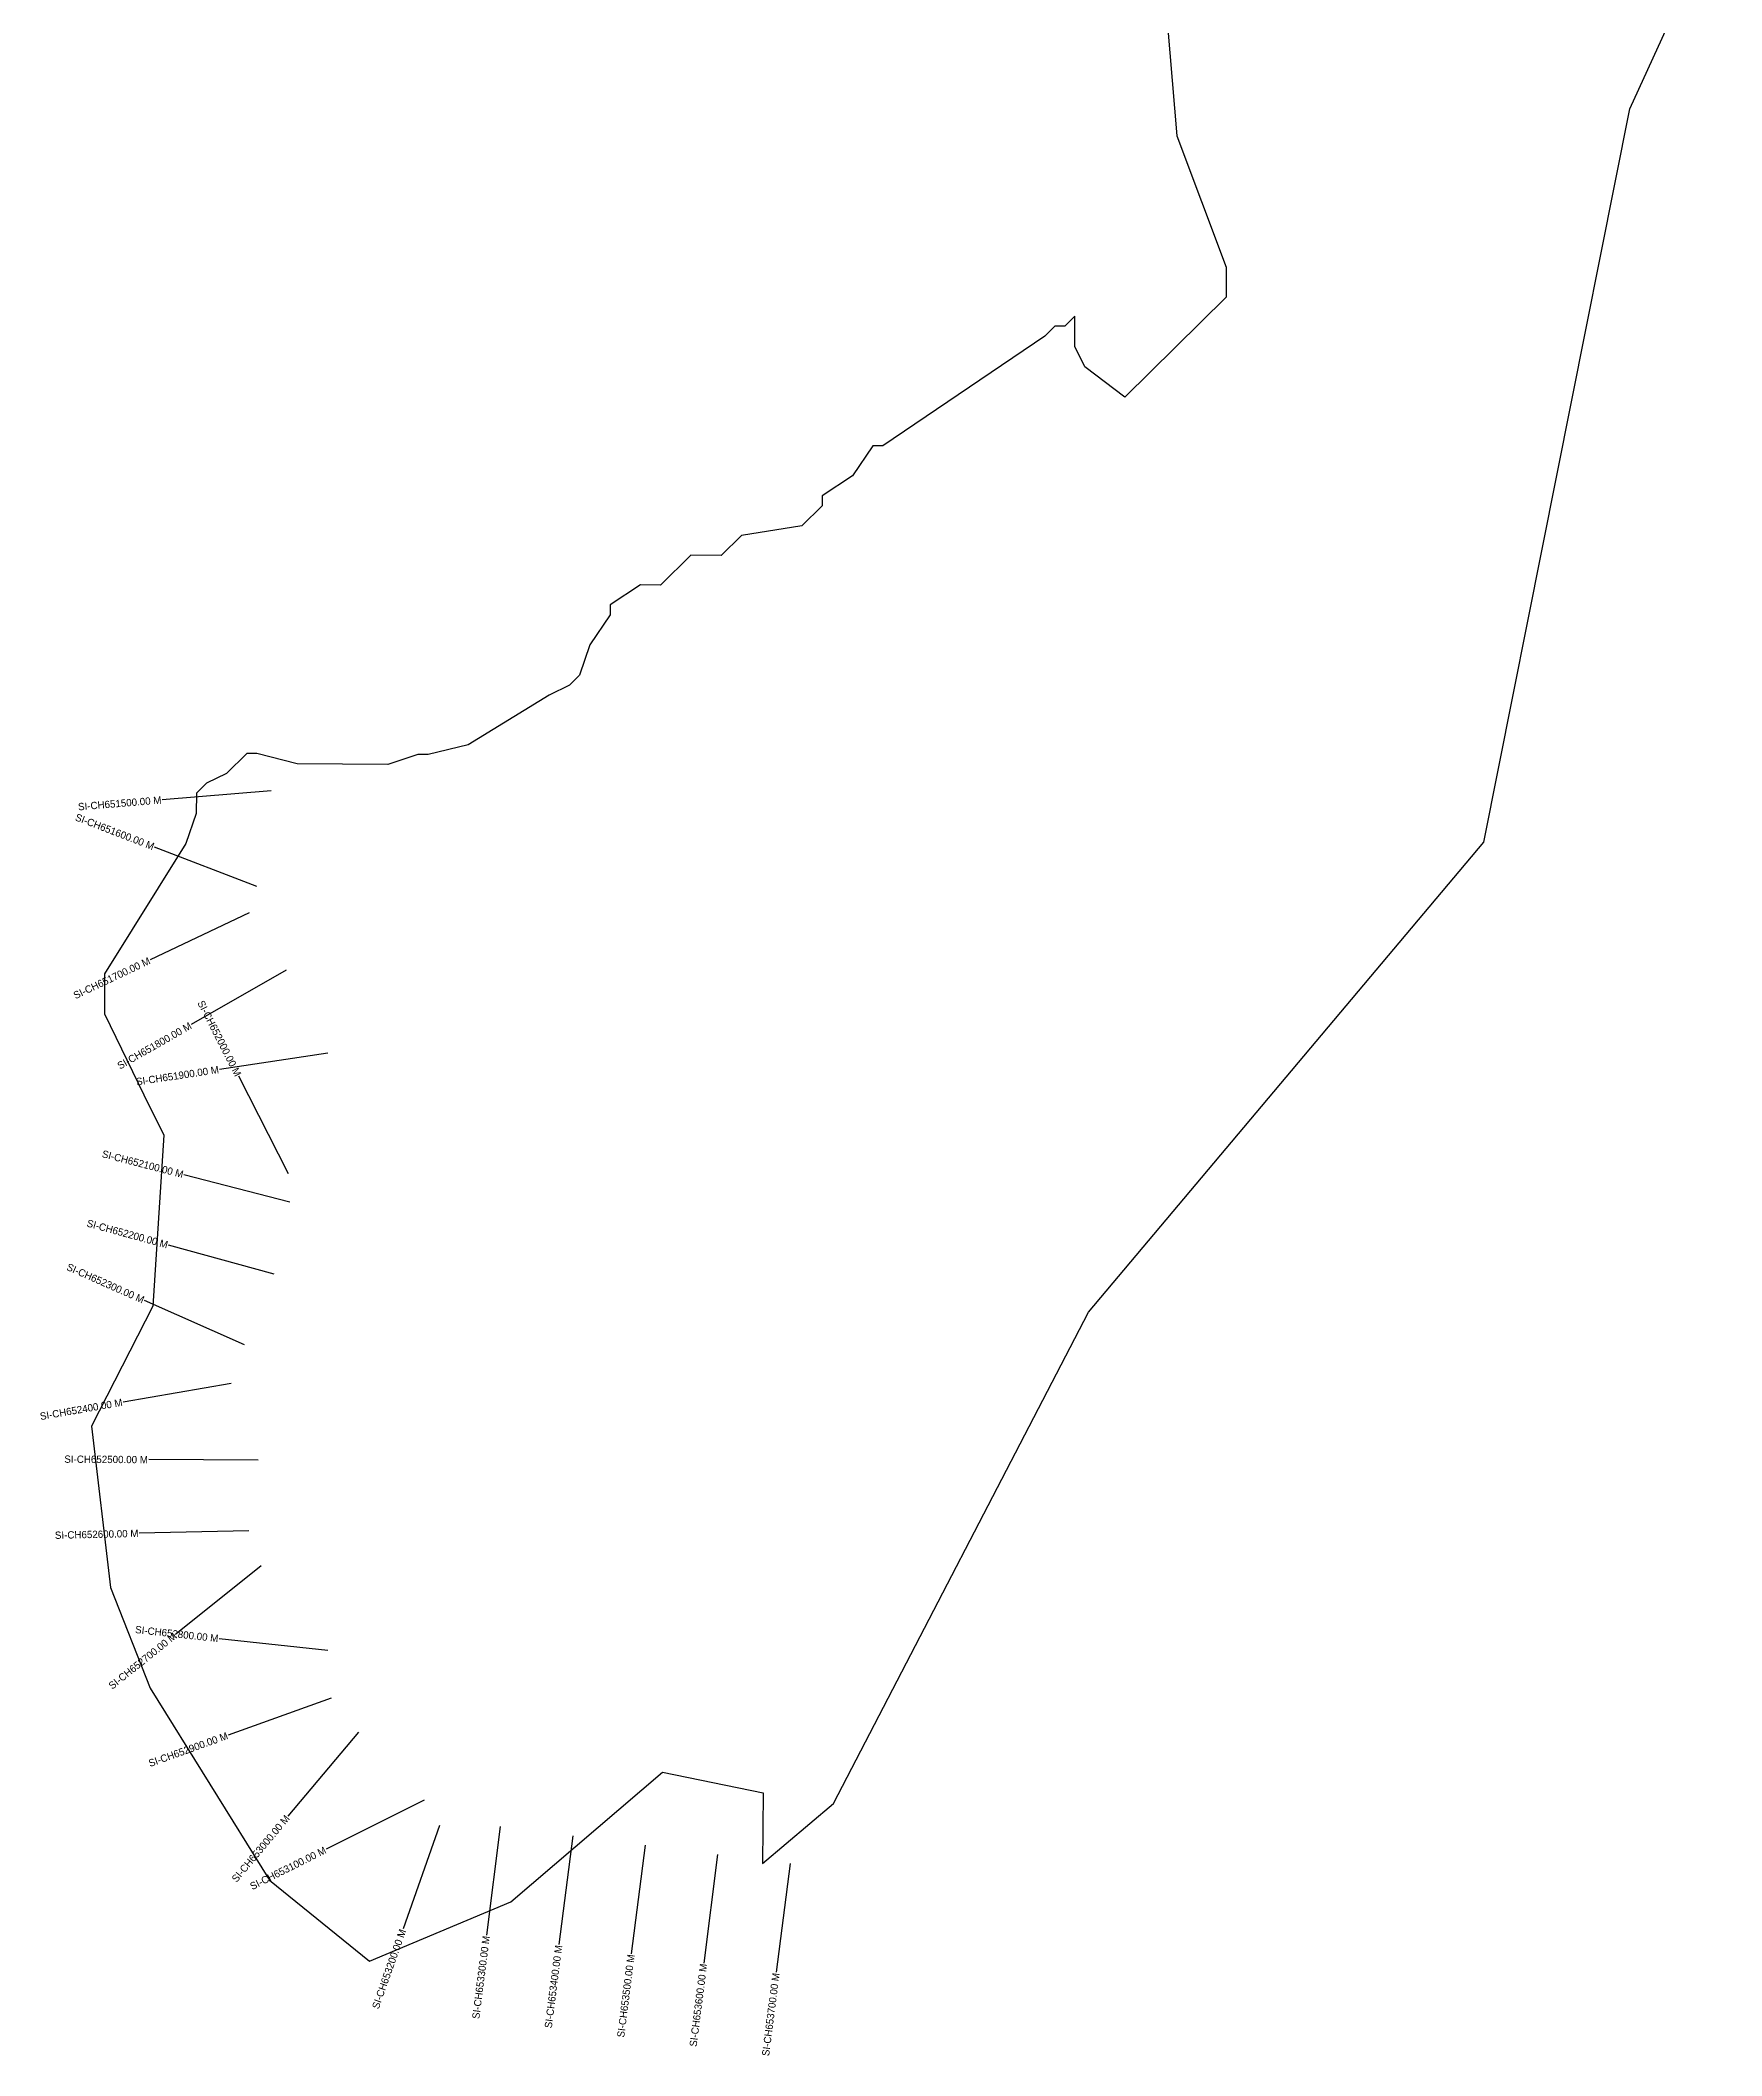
# Model space of a CAD drawing. Header units: metres. Extents: x 331655 to 336220, y 1791406 to 1796927.
# Drawn here: x 331655 to 333957, y 1791406 to 1794167 of the extents above; entities that cross this region are included whole.
import ezdxf
from ezdxf.enums import TextEntityAlignment as Align

# ---------------------------------------------------------------- set-up
doc = ezdxf.new("R2010")
doc.units = ezdxf.units.M
for name, color, linetype in [('CS', 134, 'Continuous'), ('CSMark', 6, 'Continuous'), ('VILLAGE BOUNDRY', 10, 'Continuous')]:
    doc.layers.add(name, color=color, linetype=linetype)

msp = doc.modelspace()

# ---------------------------------------------------------------- linework, layer by layer
at = {"layer": 'CS'}
for p, q in [((331971.3, 1793138.8), (331821.9, 1793126.4)), ((331951.4, 1793007.8), (331811.5, 1793061.8)), ((331941.1, 1792971.6), (331805.6, 1792907.3)), ((331992, 1792893.3), (331861.9, 1792818.7)), ((332048.8, 1792779.5), (331900.5, 1792757.4)), ((331995.1, 1792614.3), (331926.9, 1792747.9)), ((331997, 1792575.6), (331851.8, 1792613.1)), ((331975.2, 1792477), (331830.5, 1792516.6)), ((331934.7, 1792380), (331797.6, 1792440.8)), ((331916.3, 1792327.3), (331768.5, 1792301.7)), ((331953.5, 1792221.9), (331803.5, 1792222.8)), ((331940.5, 1792125.4), (331790.5, 1792121.9)), ((331957.6, 1792077.6), (331840.6, 1791983.7)), ((332049, 1791961.2), (331899.9, 1791977.6)), ((332053.6, 1791896.3), (331912.5, 1791845.6)), ((332090.6, 1791849.7), (331994.2, 1791734.7)), ((332180.6, 1791756.4), (332046.4, 1791689.3)), ((332201.6, 1791721.7), (332151.9, 1791580.2)), ((332285, 1791720.2), (332265.9, 1791571.5)), ((332384.2, 1791707.6), (332365.1, 1791558.8)), ((332483.4, 1791694.9), (332464.3, 1791546.1)), ((332582.6, 1791682.2), (332563.5, 1791533.4)), ((332681.7, 1791669.5), (332662.7, 1791520.7))]:
    msp.add_line(p, q, dxfattribs=at)
at = {"layer": 'VILLAGE BOUNDRY', "flags": 128}
msp.add_lwpolyline([(333198.6, 1794187.4), (333211.3, 1794035.8), (333279, 1793856.3), (333278.7, 1793814.9), (333140, 1793678.1), (333085.2, 1793719.8), (333071.6, 1793747.4), (333071.9, 1793788.8), (333058, 1793775.1), (333044.2, 1793775.2), (333030.4, 1793761.5), (332808.9, 1793611.4), (332795.1, 1793611.5), (332767.3, 1793570.4), (332725.8, 1793543.1), (332725.7, 1793529.3), (332697.9, 1793501.9), (332615.2, 1793488.7), (332587.4, 1793461.4), (332546.1, 1793461.6), (332504.5, 1793420.6), (332477, 1793420.8), (332435.4, 1793393.5), (332435.3, 1793379.7), (332407.5, 1793338.6), (332393.4, 1793297.3), (332379.6, 1793283.6), (332351.9, 1793270.1), (332241.2, 1793201.9), (332186.1, 1793188.5), (332172.2, 1793188.6), (332130.8, 1793175.1), (332006.8, 1793175.9), (331951.8, 1793190.1), (331938, 1793190.2), (331910.3, 1793162.8), (331882.7, 1793149.2), (331868.8, 1793135.5), (331868.6, 1793108), (331854.6, 1793066.7), (331743.1, 1792888.4), (331742.8, 1792833.3), (331797.1, 1792722.7), (331824.3, 1792667.4), (331809, 1792433.2), (331725.2, 1792268.5), (331751.2, 1792047.9), (331805.4, 1791909.7), (331969, 1791646.8), (332106, 1791535.7), (332299.5, 1791617.1), (332507.3, 1791794.7), (332644.9, 1791766.3), (332644.2, 1791669.8), (332741.3, 1791751.8), (333090.2, 1792424.6), (333631.9, 1793068.5), (333831.6, 1794073), (333957.4, 1794347.7)], dxfattribs=at)

# ---------------------------------------------------------------- texts
at = {"layer": 'CSMark'}
for s, rotation, p in [('SI-CH651500.00 M', 4.7225, (331820.9, 1793126.4)), ('SI-CH651600.00 M', 338.8908, (331810.5, 1793062.2)), ('SI-CH651700.00 M', 25.3569, (331804.7, 1792906.9)), ('SI-CH652000.00 M', 297.0365, (331926.4, 1792748.8)), ('SI-CH651800.00 M', 29.8284, (331861, 1792818.2)), ('SI-CH651900.00 M', 8.493, (331899.5, 1792757.2)), ('SI-CH652100.00 M', 345.5123, (331850.8, 1792613.4)), ('SI-CH652200.00 M', 344.6818, (331829.6, 1792516.9)), ('SI-CH652300.00 M', 336.0614, (331796.7, 1792441.2)), ('SI-CH652400.00 M', 9.8442, (331767.5, 1792301.5)), ('SI-CH652500.00 M', 359.6259, (331802.5, 1792222.8)), ('SI-CH652600.00 M', 1.3187, (331789.5, 1792121.9)), ('SI-CH652800.00 M', 353.7154, (331898.9, 1791977.8)), ('SI-CH652700.00 M', 38.7508, (331839.8, 1791983.1)), ('SI-CH652900.00 M', 19.7687, (331911.5, 1791845.2)), ('SI-CH653000.00 M', 50.0362, (331993.6, 1791734)), ('SI-CH653100.00 M', 26.5786, (332045.5, 1791688.8)), ('SI-CH653200.00 M', 70.6523, (332151.6, 1791579.2)), ('SI-CH653300.00 M', 82.7128, (332265.8, 1791570.5)), ('SI-CH653400.00 M', 82.7128, (332365, 1791557.8)), ('SI-CH653500.00 M', 82.7128, (332464.2, 1791545.1)), ('SI-CH653600.00 M', 82.7128, (332563.4, 1791532.4)), ('SI-CH653700.00 M', 82.7128, (332662.6, 1791519.7))]:
    msp.add_text(s, height=10, rotation=rotation, dxfattribs=at).set_placement(p, align=Align.MIDDLE_RIGHT)

doc.saveas('drawing.dxf')
